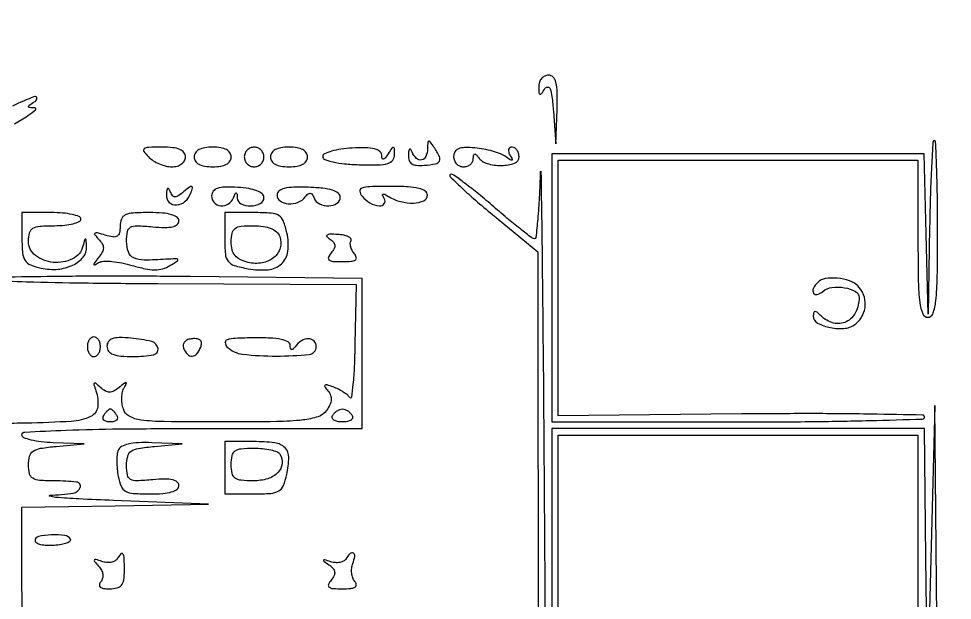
# Model space of a CAD drawing. Extents: x 23 to 255, y 40 to 184.
# Drawn here: x 181.51 to 193.59, y 47.19 to 54.71 of the extents above; entities that cross this region are included whole.
import ezdxf

# ---------------------------------------------------------------- set-up
doc = ezdxf.new("R2010")
doc.units = 0
doc.header["$MEASUREMENT"] = 0

msp = doc.modelspace()

# ---------------------------------------------------------------- linework, layer by layer
for points in [[(207.919475, 175.632891, 0.000007), (191.762556, 175.634099, 0.00002), (173.0434, 175.634494, 0.000013), (151.49745, 175.633531), (95.9364, 175.6296)], [(181.455746, 53.344271, 0.017924), (181.627692, 53.451394, 0.026908), (181.728868, 53.5278, 0.689008), (181.7208, 53.55087, -0.013406), (181.647831, 53.554854, -0.390579), (181.6362, 53.567472, -0.24621), (181.646169, 53.58649, -0.007857), (181.7208, 53.6364, 0.254187), (181.744926, 53.680644, 0.524915), (181.718417, 53.698992, 0.021262), (181.427608, 53.57472, 0.007029)], [(167.053275, 40.332954, -0.00004), (171.696274, 40.311522, -0.412839), (171.738, 40.2696, 0.412233), (171.77934, 40.227979, 0.000133), (174.318427, 40.211474, 0.001523), (177.474534, 40.201411, 0.000538), (181.99575, 40.20564), (192.2535, 40.226281), (182.0169, 40.2696, -0.000343), (177.467187, 40.291974, -0.994221), (177.467185, 40.304415, -0.001419), (180.053836, 40.31256, -0.000056), (189.504, 40.314428, -0.000244), (196.145196, 40.311752, -0.000507), (201.325528, 40.301882, -0.000554)], [(188.337373, 44.587742, -0.000496), (188.321332, 46.9953, 0.000459), (188.305034, 49.468835, 0.000951), (188.286853, 51.400977, 0.001015), (188.269164, 52.726847, 0.976783), (188.256499, 52.72695, -0.005291), (188.242462, 52.394456, -0.008782), (188.22274, 52.114525, -0.003069), (188.200453, 51.87823, -0.385167), (188.180078, 51.8598, -0.165641), (188.147599, 51.870863, -0.002869), (187.998299, 51.987296, -0.006933), (187.825627, 52.127485, -0.00452), (187.630068, 52.29383, 0.007523), (187.435264, 52.457527, 0.012383), (187.265154, 52.589287, 0.006015), (187.120917, 52.692748, 0.363785), (187.091351, 52.690151, 0.416302), (187.09145, 52.662444, 0.004844), (187.236433, 52.522256, 0.011045), (187.416755, 52.358659, 0.006577), (187.638199, 52.171546), (188.222756, 51.69065), (188.228809, 46.064725)], [(181.129446, 51.323278, 0.005216), (181.612476, 51.304186, 0.004104), (182.352607, 51.288742, 0.001924), (183.310437, 51.280306), (185.872974, 51.2676), (185.858935, 50.497293, -0.006611), (185.849808, 50.207144, -0.012913), (185.83351, 49.976331, -0.01174), (185.813537, 49.810405, -0.686486), (185.792098, 49.805513, 0.073955), (185.760832, 49.839786, 0.027295), (185.707805, 49.878369, 0.02634), (185.644415, 49.914812, 0.028675), (185.579284, 49.943258, 0.012219), (185.497758, 49.971182, 0.23165), (185.471833, 49.967272, 0.413316), (185.468315, 49.948151, 0.022707), (185.508839, 49.894547, -0.079032), (185.543297, 49.836403, -0.112853), (185.552376, 49.777331, -0.0956), (185.535079, 49.713054, -0.044498), (185.490328, 49.63881, -0.15531), (185.381227, 49.559051, -0.053381), (185.187904, 49.51654, -0.024093), (184.850208, 49.495708, -0.003359), (184.149424, 49.491, -0.002607), (183.389401, 49.494963, -0.029955), (183.091339, 49.515957, -0.093201), (182.940567, 49.565266, -0.192715), (182.86314, 49.659443, -0.046604), (182.847409, 49.731762, -0.039861), (182.844183, 49.809692, -0.04173), (182.852964, 49.881474, -0.084185), (182.873679, 49.934393, 0.013256), (182.904414, 49.988755, 0.55143), (182.898866, 49.99845, 0.177263), (182.878858, 49.992089, 0.005381), (182.809447, 49.937163, -0.042927), (182.739811, 49.890094, -0.127836), (182.684532, 49.875726, -0.136186), (182.631401, 49.890471, -0.051518), (182.569256, 49.937163, 0.011679), (182.508773, 49.990634, 0.34751), (182.489654, 49.99124, 0.31733), (182.483366, 49.972201, 0.0107), (182.509394, 49.89285, -0.116719), (182.531438, 49.68559, -0.25861), (182.440453, 49.561467, -0.093367), (182.190455, 49.498717, -0.010626), (181.605999, 49.47622, 0.003943), (181.29672, 49.468452, 0.015333)], [(181.556279, 47.031946, -0.004967), (181.5516, 47.5029), (181.5516, 48.3912), (182.75715, 48.408801), (183.9627, 48.426402), (182.736, 48.4758, -0.0025), (182.289436, 48.49602, -0.0077), (181.987687, 48.515858, -0.052482), (181.909628, 48.530539, -0.845301), (181.91115, 48.542799, 0.024247), (182.216283, 48.57103, 0.282854), (182.304544, 48.644179, 0.478714), (182.260535, 48.713522, 0.028092), (181.9746, 48.7296, -0.016239), (181.779584, 48.735935, -0.121402), (181.691987, 48.763665, -0.2005), (181.649406, 48.822453, -0.057838), (181.6362, 48.936236, -0.066329), (181.651229, 49.049028, -0.181757), (181.697466, 49.11318, -0.108167), (181.792527, 49.150181, -0.01647), (181.99575, 49.175255), (182.3553, 49.20764), (181.95345, 49.22242, -0.019793), (181.799432, 49.234201, -0.031639), (181.669643, 49.25771, -0.033139), (181.574611, 49.288015, -0.308199), (181.5516, 49.3218, -0.40009), (181.589175, 49.361242, -0.002504), (182.12265, 49.384437, -0.006906), (182.806838, 49.401292, -0.002705), (183.7512, 49.4064), (185.9508, 49.4064), (185.9508, 50.376603), (185.9508, 51.346806), (183.73005, 51.370653, 0.002278), (182.851729, 51.376083, 0.002991), (182.049815, 51.372589, 0.002188), (181.378088, 51.362704, 0.028362)]]:
    msp.add_lwpolyline(points, format="xyb")
for points in [[(188.236295, 53.82675, 0.012596), (188.239025, 53.746349, 0.311595), (188.252011, 53.729729, 0.325129), (188.271577, 53.736328, 0.013204), (188.315546, 53.801937, -0.268949), (188.351582, 53.820758, -0.30111), (188.382825, 53.798022, -0.059553), (188.406981, 53.698358, -0.010426), (188.425901, 53.505837), (188.458302, 53.0865), (188.473551, 53.53065, 0.012167), (188.475793, 53.755193, 0.058048), (188.459153, 53.882167, 0.130884), (188.421909, 53.949289, 0.203736), (188.3619, 53.9748, 0.116238), (188.313598, 53.963417, 0.101436), (188.272657, 53.93131, 0.094034), (188.245413, 53.883287, 0.08452)], [(183.189214, 52.9173, 0.058077), (183.250628, 52.868707, 0.038951), (183.330315, 52.827677, 0.03907), (183.414977, 52.799665, 0.06043), (183.491357, 52.7904, 0.067581), (183.559732, 52.799684, 0.089445), (183.616243, 52.826866, 0.105152), (183.653338, 52.867941, 0.132005), (183.6666, 52.9173, 0.166052), (183.647187, 52.974143, 0.129458), (183.595093, 53.014167, 0.074926), (183.503583, 53.037344, 0.024625), (183.364457, 53.0442, 0.008289), (183.186987, 53.041258, 0.149496), (183.133821, 53.02305, 0.414309), (183.128328, 52.988679, 0.039603)], [(183.7794, 52.9173, 0.148148), (183.795815, 52.863116, 0.124534), (183.8405, 52.822747, 0.084621), (183.915148, 52.79817, 0.037322), (184.0191, 52.7904, 0.037322), (184.123052, 52.79817, 0.084621), (184.1977, 52.822747, 0.124534), (184.242385, 52.863116, 0.148148), (184.2588, 52.9173, 0.148148), (184.242385, 52.971484, 0.124534), (184.1977, 53.011853, 0.084621), (184.123052, 53.03643, 0.037322), (184.0191, 53.0442, 0.037322), (183.915148, 53.03643, 0.084621), (183.8405, 53.011853, 0.124534), (183.795815, 52.971484, 0.148148)], [(184.428, 52.9173, 0.099038), (184.437688, 52.86887, 0.097945), (184.465277, 52.827677, 0.097945), (184.50647, 52.800088, 0.099038), (184.5549, 52.7904, 0.099038), (184.60333, 52.800088, 0.097945), (184.644523, 52.827677, 0.097945), (184.672112, 52.86887, 0.099038), (184.6818, 52.9173, 0.099038), (184.672112, 52.96573, 0.097945), (184.644523, 53.006923, 0.097945), (184.60333, 53.034512, 0.099038), (184.5549, 53.0442, 0.099038), (184.50647, 53.034512, 0.097945), (184.465277, 53.006923, 0.097945), (184.437688, 52.96573, 0.099038)], [(184.7664, 52.9173, 0.148148), (184.782815, 52.863116, 0.124534), (184.8275, 52.822747, 0.084621), (184.902148, 52.79817, 0.037322), (185.0061, 52.7904, 0.037322), (185.110052, 52.79817, 0.084621), (185.1847, 52.822747, 0.124534), (185.229385, 52.863116, 0.148148), (185.2458, 52.9173, 0.148148), (185.229385, 52.971484, 0.124534), (185.1847, 53.011853, 0.084621), (185.110052, 53.03643, 0.037322), (185.0061, 53.0442, 0.037322), (184.902148, 53.03643, 0.084621), (184.8275, 53.011853, 0.124534), (184.782815, 52.971484, 0.148148)], [(185.4432, 52.921753, 0.313841), (185.46912, 52.884526, 0.03351), (185.575818, 52.85299, 0.030774), (185.724863, 52.829113, 0.017131), (185.9085, 52.817517, 0.010454), (186.157787, 52.815547, 0.064021), (186.284883, 52.833571, 0.15851), (186.348434, 52.875494, 0.17228), (186.372505, 52.945305, 0.012164), (186.369832, 53.025042, 0.348968), (186.357022, 53.039376, 0.28959), (186.337563, 53.03129, 0.009873), (186.2892, 52.9596, -0.017368), (186.249496, 52.902607, -0.182845), (186.225938, 52.887643, -0.414178), (186.210748, 52.897619, -0.048166), (186.205895, 52.942348, 0.236374), (186.181256, 52.990136, 0.100155), (186.113933, 53.021084, 0.053906), (185.998455, 53.035423, 0.016887), (185.8239, 53.03229, 0.022424), (185.678009, 53.018159, 0.03531), (185.555031, 52.991691, 0.039295), (185.466325, 52.958187, 0.290566)], [(186.798095, 53.02305, -0.099968), (186.777357, 52.924801, -0.24316), (186.721716, 52.87921, -0.250839), (186.653887, 52.898873, -0.103763), (186.599029, 52.98075, 0.050138), (186.581101, 53.014875, 0.447873), (186.566245, 53.01704, 0.188374), (186.554593, 52.99576, 0.020804), (186.549679, 52.939398, 0.093458), (186.559167, 52.872556, 0.171471), (186.592787, 52.829858, 0.123601), (186.655241, 52.809287, 0.038722), (186.7545, 52.8098, 0.022804), (186.901744, 52.828777, 0.229091), (186.950649, 52.864, 0.246223), (186.951428, 52.922347, 0.026069), (186.8814, 53.0442, 0.011213), (186.833733, 53.114453, 0.309569), (186.813881, 53.121739, 0.327416), (186.800798, 53.105866, 0.011938)], [(187.1352, 52.923676, 0.094141), (187.144864, 52.872803, 0.096659), (187.172477, 52.82955, 0.09901), (187.213679, 52.800598, 0.104161), (187.2621, 52.7904, 0.081749), (187.310666, 52.798394, 0.09112), (187.352104, 52.821464, 0.099323), (187.380053, 52.855812, 0.118755), (187.390295, 52.89615, -0.040371), (187.394186, 52.937892, -0.28948), (187.407185, 52.952208, -0.275532), (187.426326, 52.946958, -0.03788), (187.453745, 52.913713, 0.171209), (187.567311, 52.833027, 0.071921), (187.755603, 52.807452, 0.082359), (187.923431, 52.83677, 0.318538), (187.9812, 52.918248, 0.069413), (187.974485, 52.966387, 0.085476), (187.954882, 53.007201, 0.10002), (187.925772, 53.034491, 0.139331), (187.891607, 53.0442, 0.146934), (187.862809, 53.03555, 0.188594), (187.846995, 53.013136, 0.132816), (187.847763, 52.978948, 0.063696), (187.865547, 52.93845, -0.017195), (187.89369, 52.887734, -0.472009), (187.888355, 52.875451, -0.221892), (187.868421, 52.878621, -0.008975), (187.80709, 52.921704, 0.065389), (187.741441, 52.957545, 0.023462), (187.640168, 52.991355, 0.022805), (187.524364, 53.018433, 0.025055), (187.41015, 53.03383, 0.024502), (187.277587, 53.038459, 0.091999), (187.196313, 53.022189, 0.164557), (187.151864, 52.984196, 0.135155)], [(193.292708, 52.00785), (193.274415, 50.8869), (193.247804, 51.92325), (193.221192, 52.9596), (190.812696, 52.9596), (188.4042, 52.9596), (188.4042, 51.2253), (188.4042, 49.491), (190.8153, 49.491, 0.002466), (191.739836, 49.49556, 0.004111), (192.518155, 49.509638, 0.00068), (193.201268, 49.528545, 0.405494), (193.226453, 49.55445, 0.408731), (193.201323, 49.580099, 0.000705), (192.53064, 49.592293, 0.004186), (191.765984, 49.598713, 0.00251), (190.857653, 49.594176), (188.4888, 49.570451), (188.4888, 51.222726), (188.4888, 52.875), (190.8153, 52.875), (193.1418, 52.875), (193.1418, 51.8598, 0.004073), (193.146286, 51.309047, 0.027022), (193.165594, 51.03495, 0.062466), (193.202544, 50.889709, 0.308488), (193.2687, 50.8446, 0.32143), (193.335776, 50.892689, 0.054088), (193.3721, 51.0561, 0.024158), (193.391216, 51.362295, 0.003511), (193.3956, 51.9867, 0.003471), (193.39256, 52.424634, 0.005784), (193.383174, 52.793308, 0.001342), (193.370502, 53.112312, 0.401852), (193.3533, 53.1288, 0.396875), (193.335834, 53.112344, 0.001389), (193.318052, 52.799521, 0.005886), (193.302762, 52.437671, 0.003535)], [(183.419479, 52.424647, 0.213909), (183.456829, 52.330643, 0.217622), (183.551462, 52.296893, 0.157164), (183.664809, 52.344517, 0.13639), (183.736797, 52.452, 0.01977), (183.756067, 52.519138, 0.428259), (183.746098, 52.534715, 0.214677), (183.720631, 52.528734, 0.009075), (183.646285, 52.469619, -0.024043), (183.574454, 52.415932, -0.14954), (183.530998, 52.402638, -0.235831), (183.498629, 52.418804, -0.0658), (183.470006, 52.469619, 0.047872), (183.451291, 52.50581, 0.460188), (183.436176, 52.507867, 0.183122), (183.424416, 52.485347, 0.018943)], [(185.9508, 52.4097, 0.090233), (186.05351, 52.323523, 0.104624), (186.174863, 52.284701, 0.275156), (186.237344, 52.313802, 0.29609), (186.238821, 52.380471, -0.030418), (186.216432, 52.422171, -0.428175), (186.222056, 52.436368, -0.223118), (186.243695, 52.435187, -0.015882), (186.297279, 52.404126, 0.078022), (186.448944, 52.339756, 0.070855), (186.618264, 52.322053, 0.092208), (186.749923, 52.351659, 0.299968), (186.7968, 52.422765, 0.252018), (186.768621, 52.47512, 0.087317), (186.687275, 52.510388, 0.04591), (186.545407, 52.530836, 0.012848), (186.321141, 52.5366, 0.006466), (186.050127, 52.533095, 0.076211), (185.946705, 52.51449, 0.360739), (185.922109, 52.474216, 0.138007)], [(184.005, 52.413127, 0.190501), (184.039079, 52.326928, 0.184811), (184.123407, 52.285952, 0.163924), (184.221623, 52.309793, 0.157322), (184.287371, 52.38855, -0.009076), (184.311082, 52.44437, -0.295955), (184.322844, 52.452, -0.382689), (184.331958, 52.443827, -0.011437), (184.336721, 52.38855, 0.271498), (184.388068, 52.312406, 0.115674), (184.512603, 52.284953, 0.117638), (184.635006, 52.31589, 0.279192), (184.6818, 52.39316, 0.225977), (184.659201, 52.440609, 0.078712), (184.591971, 52.479525, 0.052716), (184.485627, 52.508075, 0.024508), (184.3434, 52.523487, 0.017846), (184.17621, 52.527375, 0.075847), (184.077827, 52.51111, 0.15402), (184.025121, 52.473412, 0.162475)], [(184.851, 52.425354, 0.249912), (184.89197, 52.348504, 0.13219), (184.997067, 52.312698, 0.107096), (185.124047, 52.331613, 0.142155), (185.216991, 52.401346, -0.051284), (185.251748, 52.438867, -0.211599), (185.280583, 52.447916, -0.217432), (185.306115, 52.432571, -0.054047), (185.329791, 52.38855, 0.184298), (185.401366, 52.311714, 0.120731), (185.520936, 52.285475, 0.140727), (185.626767, 52.318665, 0.251958), (185.6688, 52.396781, 0.234754), (185.643234, 52.448234, 0.086237), (185.56909, 52.486498, 0.050104), (185.444276, 52.512353, 0.017191), (185.2599, 52.525235, 0.015011), (185.067062, 52.526269, 0.053781), (184.9451, 52.510061, 0.105704), (184.876134, 52.476729, 0.2315)], [(181.5516, 51.866522, 0.021155), (181.559707, 51.675006, 0.12251), (181.592103, 51.579934, 0.155962), (181.661307, 51.522917, 0.0409), (181.800438, 51.48019, 0.075418), (182.015121, 51.466075, 0.089123), (182.211379, 51.518847, 0.111958), (182.34524, 51.623477, 0.190224), (182.387786, 51.757027, 0.00308), (182.381126, 51.847231, 0.356467), (182.373486, 51.855193, 0.370641), (182.364508, 51.849199, 0.00316), (182.340955, 51.762732, -0.219057), (182.206059, 51.599593, -0.135835), (181.957035, 51.554649, -0.141021), (181.726723, 51.644416, -0.233866), (181.6362, 51.827367, -0.061568), (181.6498, 51.937397, -0.199453), (181.692846, 51.995248, -0.118547), (181.781075, 52.022672, -0.016344), (181.9746, 52.029, 0.023598), (182.104287, 52.035124, 0.037669), (182.213595, 52.053851, 0.04382), (182.291761, 52.080849, 0.295869), (182.313, 52.1136, 0.31052), (182.290409, 52.146468, 0.036969), (182.201169, 52.173349, 0.033738), (182.078214, 52.192085, 0.020945), (181.9323, 52.1982), (181.5516, 52.1982)], [(182.8206, 52.023299, -0.047652), (182.812223, 51.935596, -0.209934), (182.783386, 51.893835, -0.179582), (182.729605, 51.883087, -0.033831), (182.63025, 51.905908, 0.009147), (182.528075, 51.934748, 0.200969), (182.498005, 51.930516, 0.454723), (182.494419, 51.910894, 0.021953), (182.543637, 51.854402, -0.052501), (182.590306, 51.793731, -0.138573), (182.605074, 51.741468, -0.128488), (182.590756, 51.686672, -0.042285), (182.543637, 51.617153, 0.005506), (182.489182, 51.548303, 0.167108), (182.482214, 51.527761, 0.562224), (182.491674, 51.522061, 0.014679), (182.54391, 51.551378, -0.128012), (182.604926, 51.56933, -0.028742), (182.714142, 51.566493, -0.028005), (182.843614, 51.548324, -0.023924), (182.977367, 51.51513, 0.020693), (183.143785, 51.472686, 0.050661), (183.269288, 51.459193, 0.06703), (183.37193, 51.472403, 0.070446), (183.465558, 51.512265, 0.007101), (183.561904, 51.572318, 0.414856), (183.565884, 51.590742, 0.267439), (183.54489, 51.601523, 0.004706), (183.4128, 51.593896, -0.016566), (183.133407, 51.584404, -0.108), (182.996907, 51.614117, -0.203575), (182.928653, 51.688922, -0.084695), (182.9052, 51.826386, -0.043185), (182.916194, 51.953438, -0.226458), (182.955729, 52.009046, -0.138024), (183.037887, 52.028547, -0.013452), (183.2436, 52.0145, 0.018713), (183.39838, 52.005566, 0.06016), (183.500892, 52.015846, 0.114818), (183.560014, 52.044314, 0.227142), (183.582, 52.090214, 0.244523), (183.557594, 52.137135, 0.083981), (183.486286, 52.171051, 0.050359), (183.368871, 52.191903, 0.018784), (183.2013, 52.1982, 0.013733), (182.988845, 52.192364, 0.09421), (182.887786, 52.167333, 0.192902), (182.838133, 52.114989, 0.094755)], [(184.1742, 51.863633, 0.020687), (184.182605, 51.660573, 0.145163), (184.218131, 51.569263, 0.157279), (184.296334, 51.515826, 0.025502), (184.477637, 51.472142, 0.069084), (184.736134, 51.459855, 0.165008), (184.909529, 51.536773, 0.179061), (184.991677, 51.697759, 0.083614), (184.979954, 51.935047, 0.037484), (184.934179, 52.08781, 0.16584), (184.874936, 52.158899, 0.121233), (184.773683, 52.190894, 0.016195), (184.548178, 52.1982), (184.1742, 52.1982)], [(184.887357, 51.88708, -0.163861), (184.893414, 51.741465, -0.152584), (184.810688, 51.616861, -0.128631), (184.657861, 51.547507, -0.104392), (184.47746, 51.554343, -0.050499), (184.373956, 51.591752, -0.108614), (184.307514, 51.643757, -0.114), (184.270917, 51.717017, -0.059135), (184.2588, 51.819112, -0.051006), (184.270406, 51.932584, -0.186), (184.308875, 51.992385, -0.135721), (184.386323, 52.021675, -0.022947), (184.545849, 52.029, -0.033581), (184.674867, 52.020325, -0.064986), (184.774522, 51.993381, -0.085472), (184.845096, 51.948702, -0.11791)], [(185.530541, 51.858106, -0.063226), (185.579108, 51.818843, -0.165087), (185.597878, 51.778705, -0.15133), (185.589083, 51.733016, -0.050586), (185.550704, 51.675898, 0.07133), (185.516521, 51.620182, 0.343765), (185.525268, 51.586536, 0.14794), (185.575045, 51.567771, 0.016688), (185.697, 51.5637, 0.019223), (185.810931, 51.568082, 0.12722), (185.864368, 51.586383, 0.324796), (185.876406, 51.618399, 0.106471), (185.851723, 51.665744, -0.052679), (185.822412, 51.709762, -0.058088), (185.804091, 51.75754, -0.065981), (185.798835, 51.801749, -0.135754), (185.808499, 51.834944, 0.323029), (185.806591, 51.861493, 0.111547), (185.77423, 51.886194, 0.061843), (185.713687, 51.905339, 0.030682), (185.633613, 51.915108, 0.014784), (185.539341, 51.917983, 0.127201), (185.498881, 51.90756, 0.478892), (185.495437, 51.88778, 0.074229)], [(191.8446, 51.2958, 0.079457), (191.789255, 51.219384, 0.252085), (191.790821, 51.15835, 0.350462), (191.837416, 51.139896, 0.099237), (191.91104, 51.179631, -0.143795), (192.029472, 51.230696, -0.072705), (192.193355, 51.226812, -0.081144), (192.333006, 51.178856, -0.276241), (192.3804, 51.099618, -0.115611), (192.335567, 50.908313, -0.166161), (192.21302, 50.786819, -0.178281), (192.048778, 50.77052, -0.133652), (191.88972, 50.86152, 0.019575), (191.838356, 50.909012, 0.17455), (191.810032, 50.919722, 0.35202), (191.793294, 50.906702, 0.058261), (191.7882, 50.863132, 0.274091), (191.843791, 50.769341, 0.079487), (192.008743, 50.710606, 0.071965), (192.201446, 50.702942, 0.148271), (192.339199, 50.760912, 0.102725), (192.425227, 50.868756, 0.105153), (192.460284, 51.001034, 0.105489), (192.438446, 51.13579, 0.104006), (192.36348, 51.25068, 0.118199), (192.256253, 51.316435, 0.057074), (192.097474, 51.348747, 0.057775), (191.941263, 51.344265, 0.161711)], [(182.3976, 50.4639, 0.064853), (182.403919, 50.415386, 0.082425), (182.422451, 50.374277, 0.098894), (182.449937, 50.346777, 0.148195), (182.4822, 50.337, 0.148195), (182.514463, 50.346777, 0.098894), (182.541949, 50.374277, 0.082425), (182.560481, 50.415386, 0.064853), (182.5668, 50.4639, 0.064853), (182.560481, 50.512414, 0.082425), (182.541949, 50.553523, 0.098894), (182.514463, 50.581023, 0.148195), (182.4822, 50.5908, 0.148195), (182.449937, 50.581023, 0.098894), (182.422451, 50.553523, 0.082425), (182.403919, 50.512414, 0.064853)], [(182.6514, 50.469007, 0.165616), (182.67232, 50.407582, 0.13819), (182.727898, 50.366232, 0.07228), (182.829728, 50.343386, 0.019099), (182.99685, 50.337, 0.044008), (183.252875, 50.359578, 0.405212), (183.312137, 50.441735, 0.305459), (183.231178, 50.530757, 0.038913), (182.96211, 50.574757, 0.019591), (182.808428, 50.581697, 0.083695), (182.718125, 50.567027, 0.165406), (182.669783, 50.529825, 0.147827)], [(183.642646, 50.446597, 0.091024), (183.691238, 50.366977, 0.227288), (183.75258, 50.341453, 0.210837), (183.814524, 50.372783, 0.080307), (183.864237, 50.45828, 0.08742), (183.874287, 50.509974, 0.20225), (183.859845, 50.545974, 0.163351), (183.82068, 50.565688, 0.054474), (183.755683, 50.567877, 0.067686), (183.697356, 50.555423, 0.119323), (183.656455, 50.528448, 0.149718), (183.638001, 50.490538, 0.131294)], [(184.203822, 50.464492, 0.169936), (184.405724, 50.367275, 0.028323), (184.842239, 50.343043, 0.025284), (185.267636, 50.365069, 0.384561), (185.3586, 50.465848, 0.195214), (185.329492, 50.53756, 0.204469), (185.259352, 50.566906, 0.139633), (185.166385, 50.53971, 0.094051), (185.084945, 50.4639, -0.044228), (185.058453, 50.433818, -0.265001), (185.038952, 50.428998, -0.279987), (185.025671, 50.443283, -0.047627), (185.021495, 50.481858, 0.281159), (184.993338, 50.52669, 0.063999), (184.904859, 50.557393, 0.040148), (184.762342, 50.575436, 0.014407), (184.557575, 50.578891, 0.007527), (184.311738, 50.572252, 0.067783), (184.205971, 50.553288, 0.338197), (184.18071, 50.516819, 0.186865)], [(182.7783, 49.5756, -0.146489), (182.78693, 49.543503, -0.191582), (182.775017, 49.515851, -0.134005), (182.742314, 49.497172, -0.063222), (182.6937, 49.491, -0.063222), (182.645086, 49.497172, -0.134005), (182.612383, 49.515851, -0.191582), (182.60047, 49.543503, -0.146489), (182.6091, 49.5756, -0.025622), (182.631488, 49.607989, -0.032351), (182.655519, 49.635349, -0.033983), (182.677905, 49.654882, -0.163822), (182.6937, 49.6602, -0.163822), (182.709495, 49.654882, -0.033983), (182.731881, 49.635349, -0.032351), (182.755912, 49.607989, -0.025622)], [(185.8239, 49.5756, -0.210115), (185.828386, 49.543619, -0.178861), (185.808191, 49.515851, -0.100989), (185.762004, 49.497044, -0.046386), (185.697, 49.491, -0.046386), (185.631996, 49.497044, -0.100989), (185.585809, 49.515851, -0.178861), (185.565614, 49.543619, -0.210115), (185.5701, 49.5756, -0.057296), (185.595635, 49.607961, -0.050113), (185.628945, 49.635349, -0.052849), (185.664607, 49.654024, -0.094481), (185.697, 49.6602, -0.094481), (185.729393, 49.654024, -0.052849), (185.765055, 49.635349, -0.050113), (185.798365, 49.607961, -0.057296)], [(182.796065, 49.126088, 0.069084), (182.782557, 49.067993, 0.023231), (182.778715, 48.980849, 0.022604), (182.783383, 48.882859, 0.024026), (182.796876, 48.787688, 0.0524), (182.835102, 48.661248, 0.169268), (182.893031, 48.596991, 0.109792), (182.994883, 48.567363, 0.016094), (183.211162, 48.5604, 0.019562), (183.373602, 48.566758, 0.051325), (183.488218, 48.587709, 0.084964), (183.558027, 48.621679, 0.241644), (183.582, 48.668386, 0.227142), (183.560014, 48.714286, 0.114818), (183.500892, 48.742754, 0.06016), (183.39838, 48.753034, 0.018713), (183.2436, 48.7441, -0.013501), (183.039097, 48.730156, -0.13516), (182.956392, 48.749313, -0.226589), (182.916517, 48.804136, -0.045828), (182.9052, 48.92735, -0.059728), (182.919508, 49.046696, -0.184174), (182.964812, 49.112508, -0.112672), (183.058689, 49.149921, -0.016255), (183.26475, 49.175255), (183.6243, 49.20764), (183.231501, 49.22242, 0.019592), (183.0579, 49.222147, 0.044273), (182.927652, 49.20522, 0.062969), (182.838772, 49.17343, 0.185878)], [(184.1742, 48.8988), (184.1742, 48.5604), (184.548178, 48.5604, 0.016179), (184.771362, 48.567624, 0.116946), (184.873399, 48.598914, 0.16595), (184.932949, 48.667983, 0.041625), (184.977447, 48.812136, 0.049234), (185.003733, 49.034222, 0.204722), (184.954247, 49.156541, 0.166475), (184.822825, 49.220443, 0.030671), (184.549907, 49.2372), (184.1742, 49.2372)], [(184.888582, 49.075634, -0.165702), (184.917086, 48.951182, -0.170972), (184.863105, 48.837094, -0.12454), (184.730107, 48.756938, -0.07378), (184.545849, 48.7296, -0.022931), (184.385967, 48.736936, -0.136666), (184.308655, 48.766334, -0.186049), (184.270305, 48.826443, -0.050044), (184.2588, 48.9411, -0.050364), (184.270406, 49.056026, -0.187449), (184.309061, 49.116084, -0.135665), (184.387155, 49.145357, -0.022241), (184.549907, 49.1526, -0.024526), (184.66485, 49.146959, -0.031354), (184.769474, 49.129991, -0.032586), (184.852116, 49.105455, -0.167404)], [(181.7208, 47.956281, 0.28378), (181.737891, 47.928594, 0.060273), (181.793634, 47.908602, 0.046371), (181.873731, 47.898026, 0.028671), (181.968747, 47.899805, 0.022481), (182.061411, 47.911073, 0.043546), (182.133606, 47.929738, 0.068264), (182.177071, 47.952165, 0.39701), (182.18179, 47.975174, 0.228787), (182.10609, 48.023417, 0.03965), (181.931651, 48.030101, 0.040099), (181.764462, 48.009752, 0.356418)], [(182.780584, 47.718095, -0.14168), (182.750622, 47.690971, -0.0758), (182.702576, 47.675953, -0.065484), (182.644542, 47.674743, -0.057033), (182.585241, 47.688246, 0.011075), (182.507567, 47.713614, 0.327235), (182.4891, 47.707103, 0.337229), (182.490086, 47.687849, 0.011401), (182.543637, 47.627344, -0.063991), (182.580652, 47.57544, -0.088435), (182.598355, 47.521164, -0.100418), (182.595178, 47.469418, -0.108234), (182.571981, 47.424543, 0.120376), (182.553036, 47.385635, 0.286189), (182.563448, 47.356568, 0.137679), (182.606428, 47.338612, 0.030532), (182.686794, 47.3337, 0.059646), (182.781971, 47.345094, 0.16321), (182.838559, 47.38072, 0.135705), (182.868376, 47.448287, 0.036474), (182.877, 47.56635, 0.008186), (182.8743, 47.731235, 0.134118), (182.858165, 47.783507, 0.500365), (182.830525, 47.785637, 0.041581)], [(185.741584, 47.718095, -0.138193), (185.711649, 47.69062, -0.073636), (185.663576, 47.67464, -0.064168), (185.605542, 47.671983, -0.057006), (185.546241, 47.683775, 0.004484), (185.465016, 47.709009, 0.342467), (185.453072, 47.704409, 0.387239), (185.455392, 47.6927, 0.004845), (185.52236, 47.644228, -0.05489), (185.575256, 47.597222, -0.14926), (185.5963, 47.552323, -0.152139), (185.588484, 47.503898, -0.057752), (185.550704, 47.445898, 0.07133), (185.516521, 47.390182, 0.343765), (185.525268, 47.356536, 0.14794), (185.575045, 47.337771, 0.016688), (185.697, 47.3337, 0.021428), (185.804743, 47.33832, 0.112658), (185.860791, 47.356278, 0.299113), (185.875735, 47.386817, 0.142582), (185.857546, 47.428727, -0.089363), (185.831256, 47.475238, -0.056233), (185.817361, 47.536267, -0.054213), (185.817151, 47.601682, -0.065416), (185.831492, 47.661377, 0.047346), (185.857102, 47.753275, 0.305279), (185.838637, 47.795136, 0.356745), (185.797213, 47.790033, 0.05238)]]:
    msp.add_lwpolyline(points, format="xyb", close=True)
for points in [[(193.3956, 46.033286), (193.376996, 47.867893), (193.358392, 49.7025), (193.311, 47.8836), (193.263608, 46.0647), (193.245004, 47.73555), (193.2264, 49.4064), (190.8153, 49.4064), (188.4042, 49.4064), (188.4042, 46.997052)], [(188.4888, 46.992063), (188.4888, 49.3218), (190.8153, 49.3218), (193.1418, 49.3218), (193.1418, 47.7567), (193.1418, 46.1916)]]:
    msp.add_lwpolyline(points)

doc.saveas('drawing.dxf')
